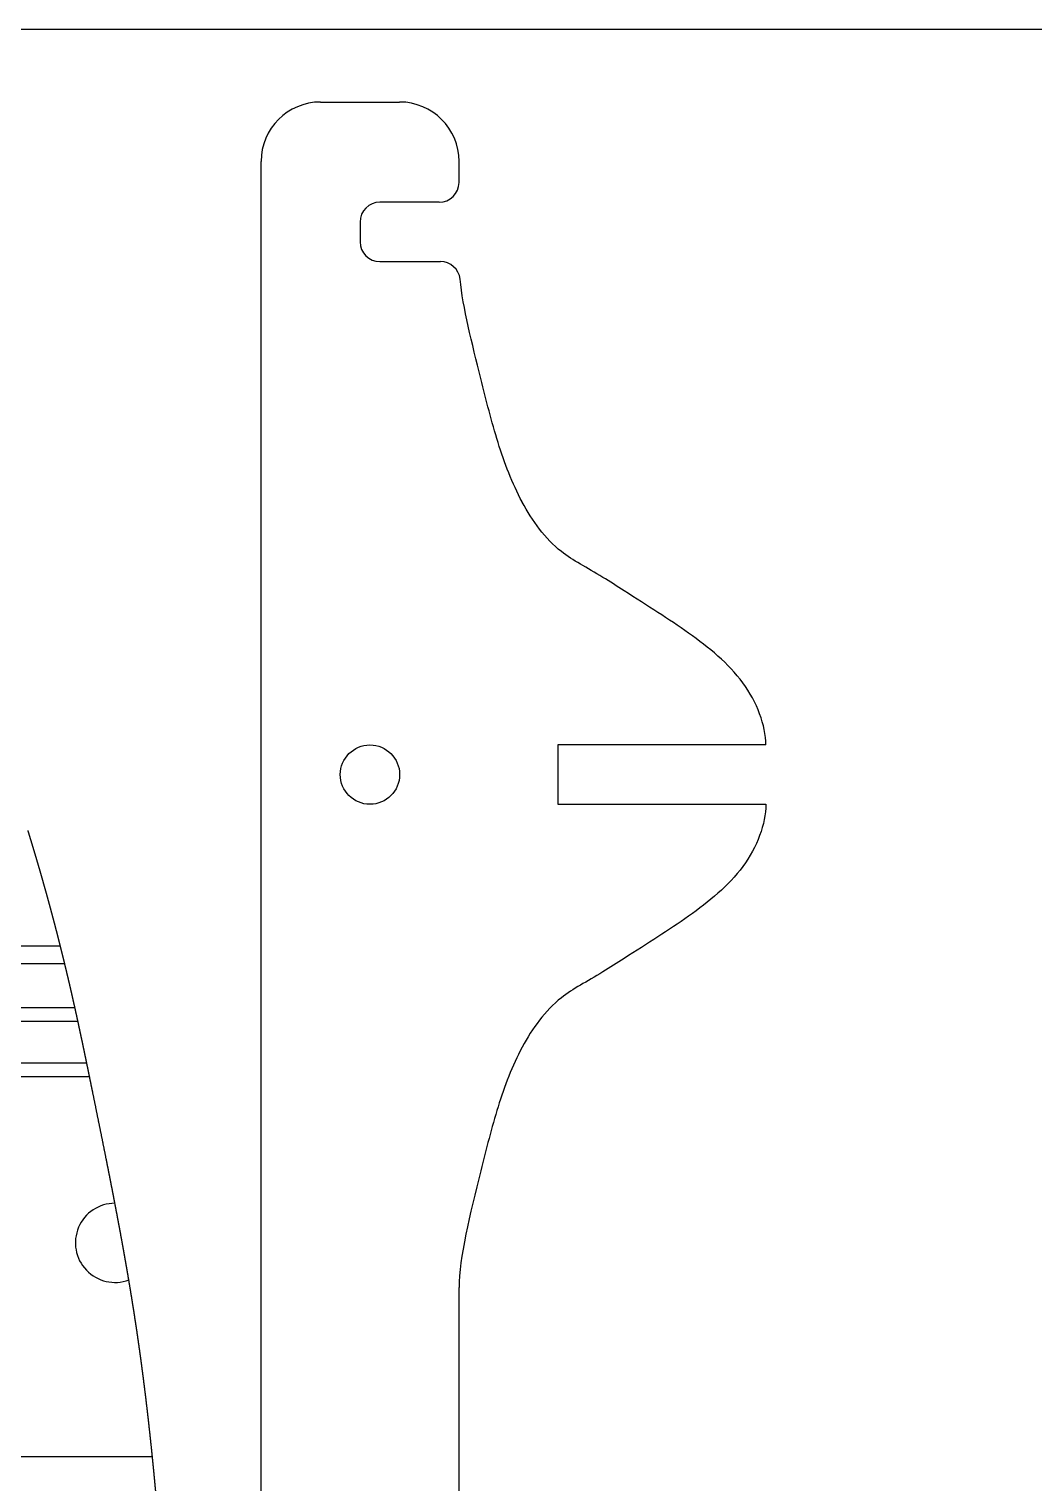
# Model space of a CAD drawing. Header units: millimetres. Extents: x -53 to 1579, y -453 to 381.
# Drawn here: x 47.9 to 98.7, y 307.8 to 381.2 of the extents above; entities that cross this region are included whole.
import ezdxf

# ---------------------------------------------------------------- set-up
doc = ezdxf.new("R2010")
doc.units = ezdxf.units.MM
doc.layers.add('design1-etch', color=5, linetype='Continuous')
doc.layers.add('toCut', color=1, linetype='Continuous', true_color=0xff0000)

msp = doc.modelspace()

# ---------------------------------------------------------------- linework, layer by layer
for q in [(96.648, 381.237), (546.648, 381.237)]:
    msp.add_line((-53.352, 381.237), q)
at = {"layer": 'design1-etch'}
for points in [[(3.296, 324.641), (13.605, 334.904), (49.477, 334.904)], [(3.296, 323.379), (13.974, 334.01), (49.698, 334.01)]]:
    msp.add_lwpolyline(points, dxfattribs=at)
for points in [[(50.366, 331.09), (16.824, 331.09), (16.824, 321.868, -11.340391), (16.124, 321.868), (16.124, 331.79), (50.212, 331.79)], [(50.953, 328.29), (21.409, 328.29), (21.409, 321.868, -11.340391), (20.709, 321.868), (20.709, 328.99), (50.809, 328.99)], [(3.296, 309.11), (29.309, 309.11, -0.716425), (33.664, 309.11), (54.125, 309.11)]]:
    msp.add_lwpolyline(points, format="xyb", dxfattribs=at)
msp.add_arc((52.236, 319.902), 2, 90.09257, 290.4323, dxfattribs=at)
at = {"layer": 'toCut'}
for p, q in [((62.62, 377.551), (66.62, 377.551)), ((59.62, 296.487), (59.62, 374.551)), ((69.62, 373.487), (69.62, 374.551)), ((68.62, 372.487), (65.62, 372.487)), ((64.62, 371.487), (64.62, 370.487)), ((65.62, 369.487), (68.678, 369.487)), ((74.62, 345.062), (74.62, 342.062)), ((85.12, 345.062), (74.62, 345.062)), ((74.62, 342.062), (85.12, 342.062)), ((69.62, 296.487), (69.62, 317.637))]:
    msp.add_line(p, q, dxfattribs=at)
msp.add_circle((65.12, 343.562), 1.5, dxfattribs=at)
for centre, radius, start, end in [((62.62, 374.551), 3, 90, 180), ((66.62, 374.551), 3, 0, 90), ((68.62, 373.487), 1, 270, 0), ((65.62, 371.487), 1, 90, 180), ((65.62, 370.487), 1, 180, 270), ((68.678, 368.487), 1, 6.0512, 90)]:
    msp.add_arc(centre, radius, start, end, dxfattribs=at)
for points, knots in [([(85.12, 345.062), (85.12, 346.062), (84.24, 348.378), (81.236, 350.797), (78.863, 352.26), (76.347, 353.897), (74.41, 354.853), (73.323, 356.383), (72.304, 358.288), (71.536, 360.309), (70.55, 364.257), (69.823, 367.172), (69.672, 368.592)], [0, 0, 0, 0, 1, 2, 3, 3.292334, 4, 5, 5.002447, 6, 7, 8.632731, 8.632731, 8.632731, 8.632731]), ([(85.12, 342.062), (85.12, 341.062), (84.24, 338.746), (81.236, 336.326), (78.863, 334.864), (76.347, 333.227), (74.41, 332.271), (73.323, 330.741), (72.304, 328.836), (71.536, 326.815), (70.45, 322.468), (69.62, 319.137), (69.62, 317.637)], [0, 0, 0, 0, 1, 2, 3, 3.292334, 4, 5, 5.002447, 6, 7, 9, 9, 9, 9])]:
    msp.add_open_spline(points, degree=3, knots=knots, dxfattribs=at)
for points in [[(47.903, 340.539), (47.873, 340.639), (47.842, 340.739)], [(47.964, 340.34), (47.934, 340.439), (47.903, 340.539)], [(48.024, 340.143), (47.994, 340.241), (47.964, 340.34)], [(48.083, 339.947), (48.054, 340.045), (48.024, 340.143)], [(48.142, 339.752), (48.112, 339.849), (48.083, 339.947)], [(48.199, 339.559), (48.17, 339.656), (48.142, 339.752)], [(48.256, 339.367), (48.228, 339.463), (48.199, 339.559)], [(48.312, 339.177), (48.284, 339.272), (48.256, 339.367)], [(48.368, 338.988), (48.34, 339.082), (48.312, 339.177)], [(48.422, 338.8), (48.395, 338.894), (48.368, 338.988)], [(48.476, 338.613), (48.449, 338.707), (48.422, 338.8)], [(48.53, 338.428), (48.503, 338.521), (48.476, 338.613)], [(48.582, 338.244), (48.556, 338.336), (48.53, 338.428)], [(48.634, 338.061), (48.608, 338.153), (48.582, 338.244)], [(48.685, 337.879), (48.66, 337.97), (48.634, 338.061)], [(48.736, 337.699), (48.711, 337.789), (48.685, 337.879)], [(48.786, 337.52), (48.761, 337.609), (48.736, 337.699)], [(48.835, 337.342), (48.81, 337.431), (48.786, 337.52)], [(48.884, 337.165), (48.859, 337.253), (48.835, 337.342)], [(48.932, 336.989), (48.908, 337.077), (48.884, 337.165)], [(48.979, 336.814), (48.955, 336.901), (48.932, 336.989)], [(49.026, 336.64), (49.003, 336.727), (48.979, 336.814)], [(49.072, 336.468), (49.049, 336.554), (49.026, 336.64)], [(49.118, 336.296), (49.095, 336.382), (49.072, 336.468)], [(49.163, 336.125), (49.14, 336.211), (49.118, 336.296)], [(49.208, 335.956), (49.185, 336.041), (49.163, 336.125)], [(49.251, 335.787), (49.23, 335.872), (49.208, 335.956)], [(49.295, 335.62), (49.273, 335.703), (49.251, 335.787)], [(49.338, 335.453), (49.316, 335.536), (49.295, 335.62)], [(49.38, 335.287), (49.359, 335.37), (49.338, 335.453)], [(49.422, 335.123), (49.401, 335.205), (49.38, 335.287)], [(49.463, 334.959), (49.443, 335.041), (49.422, 335.123)], [(49.504, 334.796), (49.484, 334.877), (49.463, 334.959)], [(49.545, 334.634), (49.524, 334.715), (49.504, 334.796)], [(49.585, 334.472), (49.565, 334.553), (49.545, 334.634)], [(49.624, 334.312), (49.604, 334.392), (49.585, 334.472)], [(49.663, 334.152), (49.644, 334.232), (49.624, 334.312)], [(49.702, 333.993), (49.682, 334.073), (49.663, 334.152)], [(49.74, 333.835), (49.721, 333.914), (49.702, 333.993)], [(49.777, 333.678), (49.759, 333.757), (49.74, 333.835)], [(49.815, 333.522), (49.796, 333.6), (49.777, 333.678)], [(49.852, 333.366), (49.833, 333.444), (49.815, 333.522)], [(49.924, 333.056), (49.888, 333.211), (49.852, 333.366)], [(49.995, 332.749), (49.96, 332.903), (49.924, 333.056)], [(50.065, 332.445), (50.03, 332.597), (49.995, 332.749)], [(50.133, 332.143), (50.099, 332.294), (50.065, 332.445)], [(50.2, 331.844), (50.167, 331.994), (50.133, 332.143)], [(50.266, 331.546), (50.233, 331.695), (50.2, 331.844)], [(50.331, 331.251), (50.299, 331.399), (50.266, 331.546)], [(50.395, 330.957), (50.363, 331.104), (50.331, 331.251)], [(50.458, 330.665), (50.426, 330.811), (50.395, 330.957)], [(50.52, 330.375), (50.489, 330.52), (50.458, 330.665)], [(50.581, 330.086), (50.55, 330.23), (50.52, 330.375)], [(50.641, 329.798), (50.611, 329.942), (50.581, 330.086)], [(50.701, 329.512), (50.671, 329.655), (50.641, 329.798)], [(50.761, 329.226), (50.731, 329.369), (50.701, 329.512)], [(50.819, 328.941), (50.79, 329.084), (50.761, 329.226)], [(50.878, 328.657), (50.849, 328.799), (50.819, 328.941)], [(50.994, 328.091), (50.936, 328.374), (50.878, 328.657)], [(51.109, 327.526), (51.051, 327.808), (50.994, 328.091)], [(51.339, 326.395), (51.224, 326.96), (51.109, 327.526)], [(51.569, 325.264), (51.454, 325.83), (51.339, 326.395)], [(51.796, 324.133), (51.682, 324.698), (51.569, 325.264)], [(51.908, 323.566), (51.852, 323.849), (51.796, 324.133)], [(52.02, 322.999), (51.964, 323.283), (51.908, 323.566)], [(52.13, 322.432), (52.075, 322.716), (52.02, 322.999)], [(52.24, 321.864), (52.185, 322.148), (52.13, 322.432)], [(52.348, 321.295), (52.294, 321.58), (52.24, 321.864)], [(52.454, 320.726), (52.401, 321.011), (52.348, 321.295)], [(52.559, 320.156), (52.507, 320.441), (52.454, 320.726)], [(52.663, 319.586), (52.611, 319.871), (52.559, 320.156)], [(52.764, 319.014), (52.713, 319.3), (52.663, 319.586)], [(52.864, 318.441), (52.814, 318.728), (52.764, 319.014)], [(52.961, 317.868), (52.912, 318.155), (52.864, 318.441)], [(53.056, 317.293), (53.009, 317.581), (52.961, 317.868)], [(53.149, 316.718), (53.103, 317.005), (53.056, 317.293)], [(53.239, 316.141), (53.194, 316.429), (53.149, 316.718)], [(53.327, 315.563), (53.283, 315.852), (53.239, 316.141)], [(53.412, 314.983), (53.37, 315.273), (53.327, 315.563)], [(53.494, 314.402), (53.453, 314.693), (53.412, 314.983)], [(53.574, 313.82), (53.534, 314.111), (53.494, 314.402)], [(53.651, 313.237), (53.612, 313.529), (53.574, 313.82)], [(53.725, 312.652), (53.688, 312.945), (53.651, 313.237)], [(53.798, 312.067), (53.761, 312.359), (53.725, 312.652)], [(53.867, 311.479), (53.832, 311.773), (53.798, 312.067)], [(53.935, 310.891), (53.901, 311.185), (53.867, 311.479)], [(54, 310.301), (53.967, 310.596), (53.935, 310.891)], [(54.063, 309.71), (54.032, 310.005), (54, 310.301)], [(54.125, 309.117), (54.094, 309.414), (54.063, 309.71)], [(54.184, 308.524), (54.154, 308.821), (54.125, 309.117)], [(54.242, 307.929), (54.213, 308.226), (54.184, 308.524)], [(54.297, 307.333), (54.269, 307.631), (54.242, 307.929)]]:
    msp.add_open_spline(points, degree=2, dxfattribs=at)

doc.saveas('drawing.dxf')
